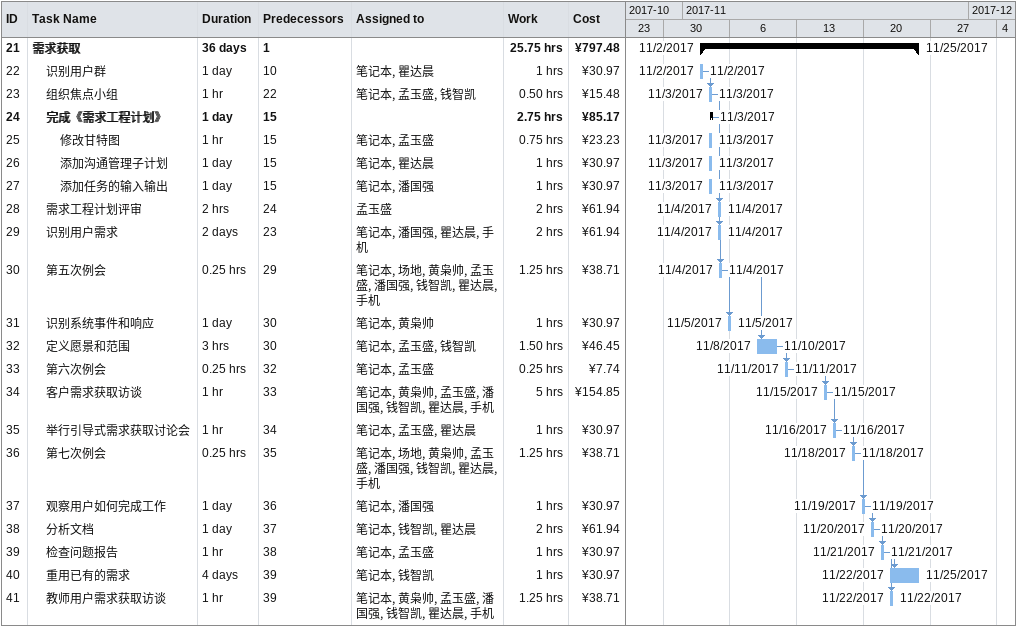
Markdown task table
| ID | Level | Task | Duration | Start | Finish | Predecessors | Resources | Work (h) | Cost (¥) |
|---|---|---|---|---|---|---|---|---|---|
| 21 | 1 | **需求获取** | 36d | 2017-11-02 | 2017-11-25 | 1 |  | 25.75 | 797.48 |
| 22 | 2 | 识别用户群 | 1d | 2017-11-02 | 2017-11-02 | 10 | 笔记本, 瞿达晨 | 1 | 30.97 |
| 23 | 2 | 组织焦点小组 | 1h | 2017-11-03 | 2017-11-03 | 22 | 笔记本, 孟玉盛, 钱智凯 | 0.50 | 15.48 |
| 24 | 2 | **完成《需求工程计划》** | 1d | 2017-11-03 | 2017-11-03 | 15 |  | 2.75 | 85.17 |
| 25 | 3 | 修改甘特图 | 1h | 2017-11-03 | 2017-11-03 | 15 | 笔记本, 孟玉盛 | 0.75 | 23.23 |
| 26 | 3 | 添加沟通管理子计划 | 1d | 2017-11-03 | 2017-11-03 | 15 | 笔记本, 瞿达晨 | 1 | 30.97 |
| 27 | 3 | 添加任务的输入输出 | 1d | 2017-11-03 | 2017-11-03 | 15 | 笔记本, 潘国强 | 1 | 30.97 |
| 28 | 2 | 需求工程计划评审 | 2h | 2017-11-04 | 2017-11-04 | 24 | 孟玉盛 | 2 | 61.94 |
| 29 | 2 | 识别用户需求 | 2d | 2017-11-04 | 2017-11-04 | 23 | 笔记本, 潘国强, 瞿达晨, 手机 | 2 | 61.94 |
| 30 | 2 | 第五次例会 | 0.25h | 2017-11-04 | 2017-11-04 | 29 | 笔记本, 场地, 黄枭帅, 孟玉盛, 潘国强, 钱智凯, 瞿达晨, 手机 | 1.25 | 38.71 |
| 31 | 2 | 识别系统事件和响应 | 1d | 2017-11-05 | 2017-11-05 | 30 | 笔记本, 黄枭帅 | 1 | 30.97 |
| 32 | 2 | 定义愿景和范围 | 3h | 2017-11-08 | 2017-11-10 | 30 | 笔记本, 孟玉盛, 钱智凯 | 1.50 | 46.45 |
| 33 | 2 | 第六次例会 | 0.25h | 2017-11-11 | 2017-11-11 | 32 | 笔记本, 孟玉盛 | 0.25 | 7.74 |
| 34 | 2 | 客户需求获取访谈 | 1h | 2017-11-15 | 2017-11-15 | 33 | 笔记本, 黄枭帅, 孟玉盛, 潘国强, 钱智凯, 瞿达晨, 手机 | 5 | 154.85 |
| 35 | 2 | 举行引导式需求获取讨论会 | 1h | 2017-11-16 | 2017-11-16 | 34 | 笔记本, 孟玉盛, 瞿达晨 | 1 | 30.97 |
| 36 | 2 | 第七次例会 | 0.25h | 2017-11-18 | 2017-11-18 | 35 | 笔记本, 场地, 黄枭帅, 孟玉盛, 潘国强, 钱智凯, 瞿达晨, 手机 | 1.25 | 38.71 |
| 37 | 2 | 观察用户如何完成工作 | 1d | 2017-11-19 | 2017-11-19 | 36 | 笔记本, 潘国强 | 1 | 30.97 |
| 38 | 2 | 分析文档 | 1d | 2017-11-20 | 2017-11-20 | 37 | 笔记本, 钱智凯, 瞿达晨 | 2 | 61.94 |
| 39 | 2 | 检查问题报告 | 1h | 2017-11-21 | 2017-11-21 | 38 | 笔记本, 孟玉盛 | 1 | 30.97 |
| 40 | 2 | 重用已有的需求 | 4d | 2017-11-22 | 2017-11-25 | 39 | 笔记本, 钱智凯 | 1 | 30.97 |
| 41 | 2 | 教师用户需求获取访谈 | 1h | 2017-11-22 | 2017-11-22 | 39 | 笔记本, 黄枭帅, 孟玉盛, 潘国强, 钱智凯, 瞿达晨, 手机 | 1.25 | 38.71 |
